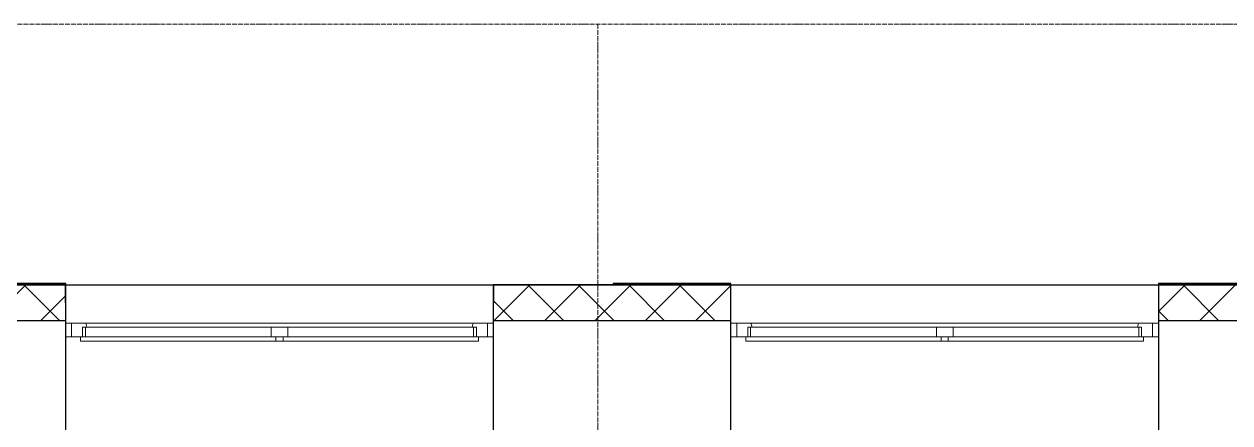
# Model space of a CAD drawing. Header units: millimetres. Extents: x -695119 to 412940, y -249585 to 622758.
# Drawn here: x 32879 to 37955, y -52050 to -50370 of the extents above; entities that cross this region are included whole.
import ezdxf

# ---------------------------------------------------------------- set-up
doc = ezdxf.new("R2010")
doc.units = ezdxf.units.MM
doc.linetypes.add('ADSK_Линия сетки', pattern=[25, 20, -2.5, 0, -2.5])
for name, color, linetype, lineweight in [('Каркас_Импост', 8, 'Continuous', 9), ('Окна', 252, 'Continuous', 9), ('Оси', 252, 'Continuous', 9), ('Стены разрез', 7, 'Continuous', 30), ('Стены штриховка', 7, 'Continuous', 9)]:
    doc.layers.add(name, color=color, linetype=linetype, lineweight=lineweight)
doc.layers.add('Стены', color=194, linetype='Continuous')

# ---------------------------------------------------------------- blocks, each defined once
blk = doc.blocks.new('1 этаж')
at = {"layer": 'Каркас_Импост', "color": 251, "lineweight": 18, "true_color": 0x636466}
for p, q in [((-11811.4, -132807.4), (-11870.8, -132807.4)), ((-11870.8, -132807.4), (-11870.8, -132865.4)), ((-11824.8, -132865.4), (-11824.8, -132824.4)), ((-11824.8, -132824.4), (-11812.8, -132824.4)), ((-11806.8, -132824.4), (-11811.4, -132807.4)), ((-10180.2, -132807.4), (-10184.8, -132824.4)), ((-10120.8, -132807.4), (-10180.2, -132807.4)), ((-10178.8, -132824.4), (-10166.8, -132824.4)), ((-10166.8, -132824.4), (-10166.8, -132865.4)), ((-10120.8, -132865.4), (-10120.8, -132807.4)), ((-9011.4, -132807.4), (-9070.8, -132807.4)), ((-9070.8, -132807.4), (-9070.8, -132865.4)), ((-9024.8, -132865.4), (-9024.8, -132824.4)), ((-9024.8, -132824.4), (-9012.8, -132824.4)), ((-9006.8, -132824.4), (-9011.4, -132807.4)), ((-7380.2, -132807.4), (-7384.8, -132824.4)), ((-7320.8, -132807.4), (-7380.2, -132807.4)), ((-7378.8, -132824.4), (-7366.8, -132824.4)), ((-7366.8, -132824.4), (-7366.8, -132865.4)), ((-7320.8, -132865.4), (-7320.8, -132807.4)), ((-11870.8, -132865.4), (-11832.8, -132865.4)), ((-10158.8, -132865.4), (-10120.8, -132865.4)), ((-9070.8, -132865.4), (-9032.8, -132865.4)), ((-7358.8, -132865.4), (-7320.8, -132865.4))]:
    blk.add_line(p, q, dxfattribs=at)
at = {"layer": 'Каркас_Импост', "color": 251, "true_color": 0x636466}
for p, q in [((-11812.8, -132824.4), (-11030.8, -132824.4)), ((-11812.8, -132865.4), (-11812.8, -132824.4)), ((-10180.2, -132807.4), (-11811.4, -132807.4)), ((-11030.8, -132824.4), (-10960.8, -132824.4)), ((-11030.8, -132824.4), (-11030.8, -132865.4)), ((-10960.8, -132824.4), (-10178.8, -132824.4)), ((-10960.8, -132865.4), (-10960.8, -132824.4)), ((-10178.8, -132824.4), (-10178.8, -132865.4)), ((-9012.8, -132824.4), (-8230.8, -132824.4)), ((-9012.8, -132865.4), (-9012.8, -132824.4)), ((-7380.2, -132807.4), (-9011.4, -132807.4)), ((-8230.8, -132824.4), (-8160.8, -132824.4)), ((-8230.8, -132824.4), (-8230.8, -132865.4)), ((-8160.8, -132824.4), (-7378.8, -132824.4)), ((-8160.8, -132865.4), (-8160.8, -132824.4)), ((-7378.8, -132824.4), (-7378.8, -132865.4)), ((-11832.8, -132865.4), (-11010.8, -132865.4)), ((-11832.8, -132882.4), (-11832.8, -132865.4)), ((-11010.8, -132865.4), (-10980.8, -132865.4)), ((-11010.8, -132865.4), (-11010.8, -132882.4)), ((-10980.8, -132865.4), (-10158.8, -132865.4)), ((-10980.8, -132882.4), (-10980.8, -132865.4)), ((-10158.8, -132865.4), (-10158.8, -132882.4)), ((-9032.8, -132865.4), (-8210.8, -132865.4)), ((-9032.8, -132882.4), (-9032.8, -132865.4)), ((-8210.8, -132865.4), (-8180.8, -132865.4)), ((-8210.8, -132865.4), (-8210.8, -132882.4)), ((-8180.8, -132865.4), (-7358.8, -132865.4)), ((-8180.8, -132882.4), (-8180.8, -132865.4)), ((-7358.8, -132865.4), (-7358.8, -132882.4)), ((-11010.8, -132882.4), (-11832.8, -132882.4)), ((-10980.8, -132882.4), (-11010.8, -132882.4)), ((-10158.8, -132882.4), (-10980.8, -132882.4)), ((-8210.8, -132882.4), (-9032.8, -132882.4)), ((-8180.8, -132882.4), (-8210.8, -132882.4)), ((-7358.8, -132882.4), (-8180.8, -132882.4))]:
    blk.add_line(p, q, dxfattribs=at)
at = {"layer": 'Окна', "color": 251, "true_color": 0x636466}
for p, q in [((-11870.8, -132807.4), (-11895.8, -132807.4)), ((-11870.8, -132865.4), (-11870.8, -132807.4)), ((-10095.8, -132807.4), (-10120.8, -132807.4)), ((-10120.8, -132807.4), (-10120.8, -132865.4)), ((-9070.8, -132807.4), (-9095.8, -132807.4)), ((-9070.8, -132865.4), (-9070.8, -132807.4)), ((-7295.8, -132807.4), (-7320.8, -132807.4)), ((-7320.8, -132807.4), (-7320.8, -132865.4)), ((-11895.8, -132865.4), (-11870.8, -132865.4)), ((-10120.8, -132865.4), (-10095.8, -132865.4)), ((-9095.8, -132865.4), (-9070.8, -132865.4)), ((-7320.8, -132865.4), (-7295.8, -132865.4))]:
    blk.add_line(p, q, dxfattribs=at)
at = {"layer": 'Оси', "color": 251, "linetype": 'ADSK_Линия сетки', "true_color": 0x636466}
for p, q in [((4311.5, -131547.4), (-72628.1, -131547.4)), ((-9655.8, -131547.4), (-9655.8, -160943.1))]:
    blk.add_line(p, q, dxfattribs=at)
at = {"layer": 'Стены', "color": 251, "true_color": 0x636466}
for p, q in [((-11895.8, -132645.4), (-10095.8, -132645.4)), ((-9095.8, -132645.4), (-7295.8, -132645.4)), ((-11895.8, -132797.4), (-12895.8, -132797.4)), ((-9095.8, -132797.4), (-10095.8, -132797.4)), ((-6295.8, -132797.4), (-7295.8, -132797.4))]:
    blk.add_line(p, q, dxfattribs=at)
at = {"layer": 'Стены разрез', "color": 251, "true_color": 0x636466}
for p, q in [((-11895.8, -132645.4), (-12895.8, -132645.4)), ((-11895.8, -132640.4), (-12395.8, -132640.4)), ((-11895.8, -133362.4), (-11895.8, -132640.4)), ((-10095.8, -132645.4), (-10095.8, -133362.4)), ((-9095.8, -132645.4), (-10095.8, -132645.4)), ((-9095.8, -132640.4), (-9590.8, -132640.4)), ((-9590.8, -132640.4), (-9590.8, -132645.4)), ((-9095.8, -133362.4), (-9095.8, -132640.4)), ((-7295.8, -132640.4), (-7295.8, -133362.4)), ((-6795.8, -132640.4), (-7295.8, -132640.4)), ((-6295.8, -132645.4), (-7295.8, -132645.4))]:
    blk.add_line(p, q, dxfattribs=at)
at = {"layer": 'Стены разрез', "color": 251, "linetype": 'Continuous', "lineweight": 9, "true_color": 0x636466}
for p, q in [((-12214.4, -132797.4), (-12064.4, -132647.4)), ((-11920.2, -132797.4), (-12070.2, -132647.4)), ((-10093.1, -132797.4), (-9943.1, -132647.4)), ((-9798.9, -132797.4), (-9948.9, -132647.4)), ((-9880.9, -132797.4), (-9730.9, -132647.4)), ((-9586.7, -132797.4), (-9736.7, -132647.4)), ((-9668.8, -132797.4), (-9518.8, -132647.4)), ((-9621.3, -132645.4), (-9622.4, -132647.4)), ((-9374.6, -132797.4), (-9524.6, -132647.4)), ((-9456.7, -132797.4), (-9306.7, -132647.4)), ((-9415.1, -132641.5), (-9415.7, -132640.4)), ((-9162.5, -132797.4), (-9312.5, -132647.4)), ((-9244.5, -132797.4), (-9097.8, -132650.6)), ((-9097.8, -132649.9), (-9100.3, -132647.4)), ((-7295.8, -132757.8), (-7185.3, -132647.4)), ((-7041.2, -132797.4), (-7191.2, -132647.4)), ((-7123.2, -132797.4), (-6973.2, -132647.4)), ((-12002.2, -132797.4), (-11897.8, -132692.9)), ((-10011, -132797.4), (-10093.8, -132714.6)), ((-7295.8, -132674.8), (-7294.3, -132674.8)), ((-7253.3, -132797.4), (-7295.8, -132754.9))]:
    blk.add_line(p, q, dxfattribs=at)
at = {"layer": 'Стены штриховка', "color": 251, "true_color": 0x636466}
for p, q in [((-11897.8, -132647.4), (-12893.8, -132647.4)), ((-11897.8, -132721.4), (-11897.8, -132647.4)), ((-9097.8, -132647.4), (-10093.8, -132647.4)), ((-10093.8, -132647.4), (-10093.8, -132721.4)), ((-9097.8, -132721.4), (-9097.8, -132647.4)), ((-6297.8, -132647.4), (-7293.8, -132647.4)), ((-7293.8, -132647.4), (-7293.8, -132721.4)), ((-11897.8, -132721.4), (-11895.8, -132721.4)), ((-10095.8, -132721.4), (-10093.8, -132721.4)), ((-9097.8, -132721.4), (-9095.8, -132721.4)), ((-7295.8, -132721.4), (-7293.8, -132721.4))]:
    blk.add_line(p, q, dxfattribs=at)

msp = doc.modelspace()

# ---------------------------------------------------------------- block references
msp.add_blockref('1 этаж', (44950.089, 81176.937))

doc.saveas('drawing.dxf')
